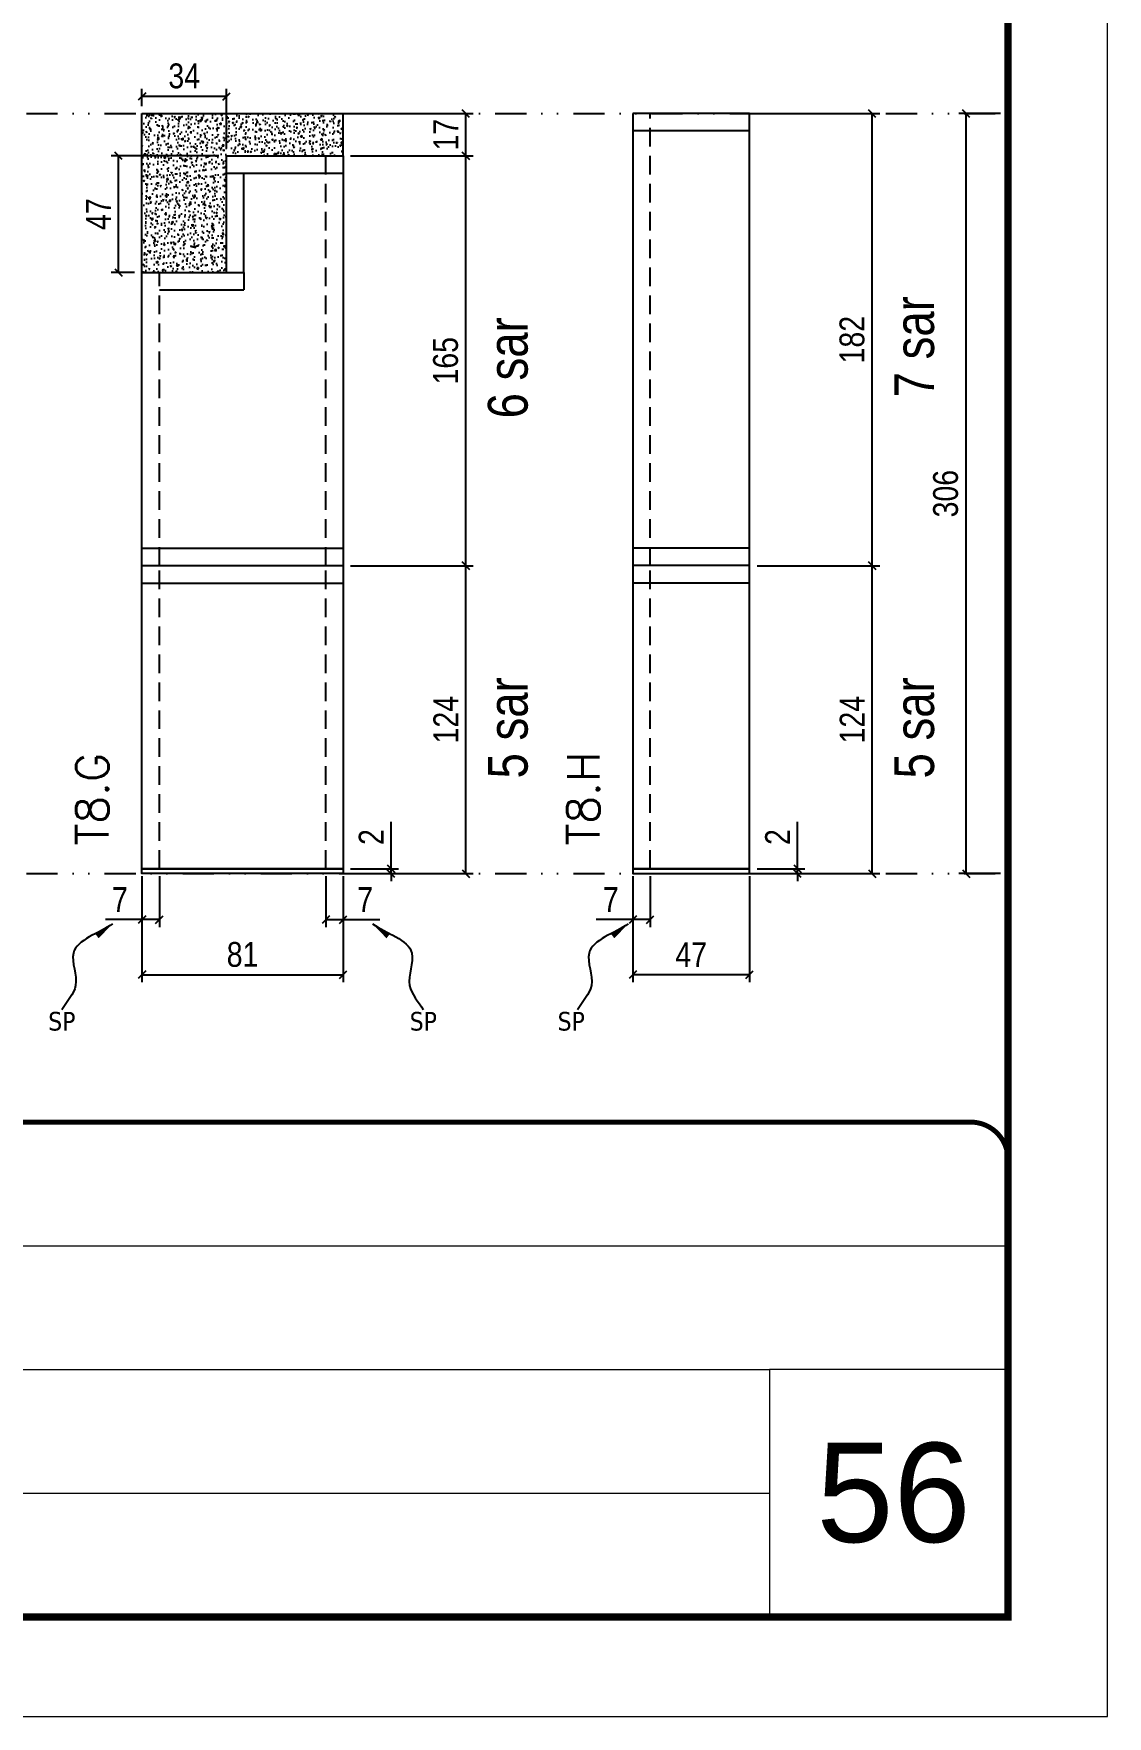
# Model space of a CAD drawing. Extents: x 14400 to 27878, y -21631 to 6985.
# Drawn here: x 20221 to 20653, y -8997 to -8319 of the extents above; entities that cross this region are included whole.
import ezdxf

# ---------------------------------------------------------------- set-up
doc = ezdxf.new("R2010")
doc.units = 0
for name, pattern in [('CONTINUO', [0]), ('DASHED', [0.75, 0.5, -0.25]), ('DIVIDE2', [0.625, 0.25, -0.125, 0, -0.125, 0, -0.125]), ('HIDDEN', [0.375, 0.25, -0.125])]:
    doc.linetypes.add(name, pattern=pattern)
for name, color, linetype, lineweight in [('CARIMBO', 255, 'Continuous', 9), ('Folhas', 255, 'Continuous', 9), ('SARRAFO DE PRESSAO', 251, 'DASHED', 9), ('Texto Seção', 7, 'Continuous', 15)]:
    doc.layers.add(name, color=color, linetype=linetype, lineweight=lineweight)
for name, color, linetype in [('COTA', 241, 'Continuous'), ('NOMENCLATURA', 7, 'Continuous'), ('Nível', 160, 'Continuous'), ('Painéis', 200, 'Continuous'), ('SARR_2.2x7', 40, 'Continuous'), ('Sarrafo de Pressão', 42, 'HIDDEN'), ('texto', 7, 'Continuous')]:
    doc.layers.add(name, color=color, linetype=linetype)
doc.styles.add('ARIAL', font='arial.ttf')
doc.styles.add('ARIAL_NARROW', font='ARIALN.TTF', dxfattribs={"height": 0.2})
doc.styles.add('COTA TECNICA', font='techl___.ttf', dxfattribs={"height": 10})
doc.styles.add('COTA TECNICA-50', font='techl___.ttf', dxfattribs={"height": 10})
doc.styles.add('REGUA-120', font='ROMANS.shx', dxfattribs={"height": 15})
doc.styles.get("Standard").update_dxf_attribs({"font": 'arial.ttf'})
doc.dimstyles.new('COTA PAINEL-50', dxfattribs={"dimtxt": 10, "dimasz": 3, "dimexe": 3, "dimexo": 3, "dimgap": 3, "dimtad": 1, "dimdec": 1, "dimzin": 12, "dimdsep": 46, "dimtxsty": 'COTA TECNICA-50', "dimblk1": 'OBLIQUE', "dimblk2": 'OBLIQUE', "dimsah": 1, "dimcen": 0.9, "dimclrd": 4, "dimclre": 4, "dimclrt": 240, "dimadec": 1, "dimazin": 3, "dimtfac": 1, "dimtdec": 1, "dimtmove": 0, "dimatfit": 3, "dimfxl": 1, "dimtolj": 1, "dimtzin": 12, "dimarcsym": 0})
doc.dimstyles.new('PAINEL', dxfattribs={"dimtxt": 10, "dimasz": 3, "dimexe": 3, "dimexo": 3, "dimgap": 3, "dimtad": 1, "dimdec": 1, "dimzin": 12, "dimdsep": 46, "dimtxsty": 'COTA TECNICA', "dimblk1": 'OBLIQUE', "dimblk2": 'OBLIQUE', "dimsah": 1, "dimcen": 0.9, "dimclrd": 4, "dimclre": 4, "dimclrt": 240, "dimadec": 1, "dimazin": 3, "dimtfac": 1, "dimtdec": 1, "dimtmove": 0, "dimatfit": 3, "dimfxl": 1, "dimtolj": 1, "dimtzin": 12, "dimarcsym": 0})
doc.dimstyles.get("Standard").update_dxf_attribs({"dimtxt": 0.18, "dimasz": 0.18, "dimexe": 0.18, "dimexo": 0.0625, "dimgap": 0.09, "dimtad": 0, "dimtih": 1, "dimtoh": 1, "dimdec": 4, "dimzin": 0, "dimdsep": 46, "dimtxsty": 'Standard', "dimcen": 0.09, "dimadec": 0, "dimazin": 0, "dimtfac": 1, "dimtdec": 4, "dimtofl": 0, "dimtmove": 0, "dimatfit": 3, "dimfxl": 1, "dimtolj": 1, "dimtzin": 0, "dimarcsym": 0})

# ---------------------------------------------------------------- blocks, each defined once
blk = doc.blocks.new('9999999999')
at = {"color": 30, "linetype": 'CONTINUO'}
for p, q in [((98564.56, 34379.64), (99583.98, 34379.64)), ((98564.56, 34329.83), (99487.98, 34329.83)), ((99583.98, 34329.83), (99487.98, 34329.83)), ((99487.98, 34329.83), (99487.98, 34230.21)), ((98564.56, 34280.02), (99487.98, 34280.02))]:
    blk.add_line(p, q, dxfattribs=at)
at = {"color": 30, "linetype": 'CONTINUO', "const_width": 2}
blk.add_lwpolyline([(99583.98, 34230.21), (99583.98, 34414.45, 0.414214), (99568.98, 34429.45), (98228.98, 34429.45, 0.414214), (98213.98, 34414.45), (98213.98, 34245.21, 0.414214), (98228.98, 34230.21), (99583.98, 34230.21)], format="xyb", dxfattribs=at)
at = {"layer": 'Folhas'}
blk.add_lwpolyline([(98138.98, 34190.21), (99623.98, 34190.21), (99623.98, 35240.21), (98138.98, 35240.21)], close=True, dxfattribs=at)
at = {"layer": 'Folhas', "color": 30, "const_width": 3}
blk.add_lwpolyline([(98213.98, 34230.21), (99583.98, 34230.21), (99583.98, 35200.21), (98213.98, 35200.21)], close=True, dxfattribs=at)
blk = doc.blocks.new('_Oblique')
at = {"color": 0, "linetype": 'ByBlock', "lineweight": -2}
blk.add_line((-0.5, -0.5), (0.5, 0.5), dxfattribs=at)
blk = doc.blocks.new('*D2604')
at = {"layer": 'COTA', "color": 4, "lineweight": -2, "transparency": 16777216}
for p, q in [((20610.47, -8351.47), (20593.63, -8351.47)), ((20596.63, -8657.47), (20596.63, -8351.47)), ((20610.47, -8657.47), (20593.63, -8657.47))]:
    blk.add_line(p, q, dxfattribs=at)
at = {"layer": 'Defpoints', "color": 0, "transparency": 16777216}
for p in [(20596.63, -8351.47), (20613.47, -8351.47), (20613.47, -8657.47)]:
    blk.add_point(p, dxfattribs=at)
at = {"layer": 'COTA', "color": 4, "lineweight": -2, "transparency": 16777216, "xscale": 3, "yscale": 3, "zscale": 3}
for p, rotation in [((20596.63, -8351.47), 90), ((20596.63, -8657.47), 270)]:
    blk.add_blockref('_Oblique', p, dxfattribs=dict(at, rotation=rotation))
at = {"layer": 'COTA', "color": 240, "transparency": 16777216, "insert": (20588.41, -8504.47), "char_height": 10, "attachment_point": 5, "rotation": 90, "style": 'COTA TECNICA'}
blk.add_mtext('\\A1;306', dxfattribs=at)
blk = doc.blocks.new('*D2640')
at = {"layer": 'COTA', "color": 4, "lineweight": -2, "transparency": 16777216}
for p, q in [((20264.89, -8658.47), (20264.89, -8701.14)), ((20345.89, -8658.47), (20345.89, -8701.14)), ((20264.89, -8698.14), (20345.89, -8698.14))]:
    blk.add_line(p, q, dxfattribs=at)
at = {"layer": 'Defpoints', "color": 0, "transparency": 16777216}
for p in [(20264.89, -8655.47), (20345.89, -8655.47), (20345.89, -8698.14)]:
    blk.add_point(p, dxfattribs=at)
at = {"layer": 'COTA', "color": 4, "lineweight": -2, "transparency": 16777216, "xscale": 3, "yscale": 3, "zscale": 3, "rotation": 180}
blk.add_blockref('_Oblique', (20264.89, -8698.14), dxfattribs=at)
at = {"layer": 'COTA', "color": 4, "lineweight": -2, "transparency": 16777216, "xscale": 3, "yscale": 3, "zscale": 3}
blk.add_blockref('_Oblique', (20345.89, -8698.14), dxfattribs=at)
at = {"layer": 'COTA', "color": 240, "transparency": 16777216, "insert": (20305.39, -8690.05), "char_height": 10, "attachment_point": 5, "style": 'COTA TECNICA'}
blk.add_mtext('\\A1;81', dxfattribs=at)
blk = doc.blocks.new('*D2641')
at = {"layer": 'COTA', "color": 4, "lineweight": -2, "transparency": 16777216}
for p, q in [((20264.89, -8660.47), (20264.89, -8678.98)), ((20271.89, -8658.47), (20271.89, -8678.98)), ((20264.89, -8675.98), (20250.16, -8675.98)), ((20271.89, -8675.98), (20264.89, -8675.98))]:
    blk.add_line(p, q, dxfattribs=at)
at = {"layer": 'Defpoints', "color": 0, "transparency": 16777216}
for p in [(20264.89, -8657.47), (20271.89, -8655.47), (20264.89, -8675.98)]:
    blk.add_point(p, dxfattribs=at)
at = {"layer": 'COTA', "color": 4, "lineweight": -2, "transparency": 16777216, "xscale": 3, "yscale": 3, "zscale": 3, "rotation": 180}
blk.add_blockref('_Oblique', (20264.89, -8675.98), dxfattribs=at)
at = {"layer": 'COTA', "color": 4, "lineweight": -2, "transparency": 16777216, "xscale": 3, "yscale": 3, "zscale": 3}
blk.add_blockref('_Oblique', (20271.89, -8675.98), dxfattribs=at)
at = {"layer": 'COTA', "color": 240, "transparency": 16777216, "insert": (20256.03, -8667.9), "char_height": 10, "attachment_point": 5, "style": 'COTA TECNICA-50'}
blk.add_mtext('\\A1;7', dxfattribs=at)
blk = doc.blocks.new('*D2642')
at = {"layer": 'COTA', "color": 4, "lineweight": -2, "transparency": 16777216}
for p, q in [((20365.15, -8655.47), (20365.15, -8636.66)), ((20348.89, -8655.47), (20368.15, -8655.47)), ((20348.89, -8657.47), (20368.15, -8657.47)), ((20365.15, -8657.47), (20365.15, -8655.47)), ((20365.15, -8657.47), (20365.15, -8660.47))]:
    blk.add_line(p, q, dxfattribs=at)
at = {"layer": 'Defpoints', "color": 0, "transparency": 16777216}
for p in [(20345.89, -8655.47), (20345.89, -8657.47), (20365.15, -8657.47)]:
    blk.add_point(p, dxfattribs=at)
at = {"layer": 'COTA', "color": 4, "lineweight": -2, "transparency": 16777216, "xscale": 3, "yscale": 3, "zscale": 3}
for p, rotation in [((20365.15, -8655.47), 270), ((20365.15, -8657.47), 90)]:
    blk.add_blockref('_Oblique', p, dxfattribs=dict(at, rotation=rotation))
at = {"layer": 'COTA', "color": 240, "transparency": 16777216, "insert": (20357.15, -8642.72), "char_height": 10, "attachment_point": 5, "rotation": 90, "style": 'COTA TECNICA-50'}
blk.add_mtext('\\A1;2', dxfattribs=at)
blk = doc.blocks.new('*D2643')
at = {"layer": 'COTA', "color": 4, "linetype": 'ByBlock', "lineweight": -2, "transparency": 16777216}
for p, q in [((20348.89, -8533.47), (20398.26, -8533.47)), ((20395.26, -8657.47), (20395.26, -8533.47)), ((20348.89, -8657.47), (20398.26, -8657.47))]:
    blk.add_line(p, q, dxfattribs=at)
at = {"layer": 'Defpoints', "color": 0, "linetype": 'ByBlock', "transparency": 16777216}
for p in [(20345.89, -8533.47), (20395.26, -8533.47), (20345.89, -8657.47)]:
    blk.add_point(p, dxfattribs=at)
at = {"layer": 'COTA', "color": 4, "linetype": 'ByBlock', "lineweight": -2, "transparency": 16777216, "xscale": 3, "yscale": 3, "zscale": 3}
for p, rotation in [((20395.26, -8533.47), 90), ((20395.26, -8657.47), 270)]:
    blk.add_blockref('_Oblique', p, dxfattribs=dict(at, rotation=rotation))
at = {"layer": 'COTA', "color": 240, "linetype": 'ByBlock', "transparency": 16777216, "insert": (20387.19, -8595.47), "char_height": 10, "attachment_point": 5, "rotation": 90, "style": 'COTA TECNICA'}
blk.add_mtext('\\A1;124', dxfattribs=at)
blk = doc.blocks.new('*D2644')
at = {"layer": 'COTA', "color": 4, "linetype": 'ByBlock', "lineweight": -2, "transparency": 16777216}
for p, q in [((20348.89, -8533.47), (20398.26, -8533.47)), ((20395.26, -8657.47), (20395.26, -8533.47)), ((20348.89, -8657.47), (20398.26, -8657.47))]:
    blk.add_line(p, q, dxfattribs=at)
at = {"layer": 'Defpoints', "color": 0, "linetype": 'ByBlock', "transparency": 16777216}
for p in [(20345.89, -8533.47), (20395.26, -8533.47), (20345.89, -8657.47)]:
    blk.add_point(p, dxfattribs=at)
at = {"layer": 'COTA', "color": 4, "linetype": 'ByBlock', "lineweight": -2, "transparency": 16777216, "xscale": 3, "yscale": 3, "zscale": 3}
for p, rotation in [((20395.26, -8533.47), 90), ((20395.26, -8657.47), 270)]:
    blk.add_blockref('_Oblique', p, dxfattribs=dict(at, rotation=rotation))
at = {"layer": 'COTA', "color": 240, "linetype": 'ByBlock', "transparency": 16777216, "insert": (20387.19, -8595.47), "char_height": 10, "attachment_point": 5, "rotation": 90, "style": 'COTA TECNICA'}
blk.add_mtext('\\A1;124', dxfattribs=at)
blk = doc.blocks.new('*D2645')
at = {"layer": 'COTA', "color": 4, "lineweight": -2, "transparency": 16777216}
for p, q in [((20348.89, -8368.47), (20398.26, -8368.47)), ((20395.26, -8533.47), (20395.26, -8368.47)), ((20348.89, -8533.47), (20398.26, -8533.47))]:
    blk.add_line(p, q, dxfattribs=at)
at = {"layer": 'Defpoints', "color": 0, "transparency": 16777216}
for p in [(20345.89, -8368.47), (20395.26, -8368.47), (20345.89, -8533.47)]:
    blk.add_point(p, dxfattribs=at)
at = {"layer": 'COTA', "color": 4, "lineweight": -2, "transparency": 16777216, "xscale": 3, "yscale": 3, "zscale": 3}
for p, rotation in [((20395.26, -8368.47), 90), ((20395.26, -8533.47), 270)]:
    blk.add_blockref('_Oblique', p, dxfattribs=dict(at, rotation=rotation))
at = {"layer": 'COTA', "color": 240, "transparency": 16777216, "insert": (20387.15, -8450.97), "char_height": 10, "attachment_point": 5, "rotation": 90, "style": 'COTA TECNICA'}
blk.add_mtext('\\A1;165', dxfattribs=at)
blk = doc.blocks.new('*D2646')
at = {"layer": 'COTA', "color": 4, "lineweight": -2, "transparency": 16777216}
for p, q in [((20338.89, -8658.47), (20338.89, -8678.98)), ((20345.89, -8660.47), (20345.89, -8678.98)), ((20338.89, -8675.98), (20345.89, -8675.98)), ((20345.89, -8675.98), (20360.62, -8675.98))]:
    blk.add_line(p, q, dxfattribs=at)
at = {"layer": 'Defpoints', "color": 0, "transparency": 16777216}
for p in [(20338.89, -8655.47), (20345.89, -8657.47), (20345.89, -8675.98)]:
    blk.add_point(p, dxfattribs=at)
at = {"layer": 'COTA', "color": 4, "lineweight": -2, "transparency": 16777216, "xscale": 3, "yscale": 3, "zscale": 3, "rotation": 180}
blk.add_blockref('_Oblique', (20338.89, -8675.98), dxfattribs=at)
at = {"layer": 'COTA', "color": 4, "lineweight": -2, "transparency": 16777216, "xscale": 3, "yscale": 3, "zscale": 3}
blk.add_blockref('_Oblique', (20345.89, -8675.98), dxfattribs=at)
at = {"layer": 'COTA', "color": 240, "transparency": 16777216, "insert": (20354.76, -8667.9), "char_height": 10, "attachment_point": 5, "style": 'COTA TECNICA-50'}
blk.add_mtext('\\A1;7', dxfattribs=at)
blk = doc.blocks.new('*D2647')
at = {"layer": 'COTA', "color": 4, "lineweight": -2, "transparency": 16777216}
for p, q in [((20348.89, -8351.47), (20398.26, -8351.47)), ((20395.26, -8368.47), (20395.26, -8351.47)), ((20348.89, -8368.47), (20398.26, -8368.47))]:
    blk.add_line(p, q, dxfattribs=at)
at = {"layer": 'Defpoints', "color": 0, "transparency": 16777216}
for p in [(20345.89, -8351.47), (20395.26, -8351.47), (20345.89, -8368.47)]:
    blk.add_point(p, dxfattribs=at)
at = {"layer": 'COTA', "color": 4, "lineweight": -2, "transparency": 16777216, "xscale": 3, "yscale": 3, "zscale": 3}
for p, rotation in [((20395.26, -8351.47), 90), ((20395.26, -8368.47), 270)]:
    blk.add_blockref('_Oblique', p, dxfattribs=dict(at, rotation=rotation))
at = {"layer": 'COTA', "color": 240, "transparency": 16777216, "insert": (20387.19, -8359.97), "char_height": 10, "attachment_point": 5, "rotation": 90, "style": 'COTA TECNICA'}
blk.add_mtext('\\A1;17', dxfattribs=at)
blk = doc.blocks.new('*D2648')
at = {"layer": 'COTA', "color": 4, "lineweight": -2, "transparency": 16777216}
for p, q in [((20264.89, -8348.47), (20264.89, -8341.55)), ((20298.89, -8344.55), (20264.89, -8344.55)), ((20298.89, -8365.47), (20298.89, -8341.55))]:
    blk.add_line(p, q, dxfattribs=at)
at = {"layer": 'Defpoints', "color": 0, "transparency": 16777216}
for p in [(20264.89, -8344.55), (20264.89, -8351.47), (20298.89, -8368.47)]:
    blk.add_point(p, dxfattribs=at)
at = {"layer": 'COTA', "color": 4, "lineweight": -2, "transparency": 16777216, "xscale": 3, "yscale": 3, "zscale": 3, "rotation": 180}
blk.add_blockref('_Oblique', (20264.89, -8344.55), dxfattribs=at)
at = {"layer": 'COTA', "color": 4, "lineweight": -2, "transparency": 16777216, "xscale": 3, "yscale": 3, "zscale": 3}
blk.add_blockref('_Oblique', (20298.89, -8344.55), dxfattribs=at)
at = {"layer": 'COTA', "color": 240, "transparency": 16777216, "insert": (20281.89, -8336.34), "char_height": 10, "attachment_point": 5, "style": 'COTA TECNICA'}
blk.add_mtext('\\A1;34', dxfattribs=at)
blk = doc.blocks.new('*D2649')
at = {"layer": 'COTA', "color": 4, "lineweight": -2, "transparency": 16777216}
for p, q in [((20295.89, -8368.47), (20252.49, -8368.47)), ((20255.49, -8415.47), (20255.49, -8368.47)), ((20261.89, -8415.47), (20252.49, -8415.47))]:
    blk.add_line(p, q, dxfattribs=at)
at = {"layer": 'Defpoints', "color": 0, "transparency": 16777216}
for p in [(20255.49, -8368.47), (20298.89, -8368.47), (20264.89, -8415.47)]:
    blk.add_point(p, dxfattribs=at)
at = {"layer": 'COTA', "color": 4, "lineweight": -2, "transparency": 16777216, "xscale": 3, "yscale": 3, "zscale": 3}
for p, rotation in [((20255.49, -8368.47), 90), ((20255.49, -8415.47), 270)]:
    blk.add_blockref('_Oblique', p, dxfattribs=dict(at, rotation=rotation))
at = {"layer": 'COTA', "color": 240, "transparency": 16777216, "insert": (20247.41, -8391.97), "char_height": 10, "attachment_point": 5, "rotation": 90, "style": 'COTA TECNICA'}
blk.add_mtext('\\A1;47', dxfattribs=at)
blk = doc.blocks.new('*D2650')
at = {"layer": 'COTA', "color": 4, "lineweight": -2, "transparency": 16777216}
for p, q in [((20462.46, -8658.47), (20462.46, -8701.14)), ((20509.46, -8658.47), (20509.46, -8701.14)), ((20509.46, -8698.14), (20462.46, -8698.14))]:
    blk.add_line(p, q, dxfattribs=at)
at = {"layer": 'Defpoints', "color": 0, "transparency": 16777216}
for p in [(20462.46, -8655.47), (20509.46, -8655.47), (20462.46, -8698.14)]:
    blk.add_point(p, dxfattribs=at)
at = {"layer": 'COTA', "color": 4, "lineweight": -2, "transparency": 16777216, "xscale": 3, "yscale": 3, "zscale": 3, "rotation": 180}
blk.add_blockref('_Oblique', (20462.46, -8698.14), dxfattribs=at)
at = {"layer": 'COTA', "color": 4, "lineweight": -2, "transparency": 16777216, "xscale": 3, "yscale": 3, "zscale": 3}
blk.add_blockref('_Oblique', (20509.46, -8698.14), dxfattribs=at)
at = {"layer": 'COTA', "color": 240, "transparency": 16777216, "insert": (20485.96, -8690.07), "char_height": 10, "attachment_point": 5, "style": 'COTA TECNICA'}
blk.add_mtext('\\A1;47', dxfattribs=at)
blk = doc.blocks.new('*D2651')
at = {"layer": 'COTA', "color": 4, "lineweight": -2, "transparency": 16777216}
for p, q in [((20462.46, -8660.47), (20462.46, -8678.98)), ((20469.46, -8658.47), (20469.46, -8678.98)), ((20462.46, -8675.98), (20447.73, -8675.98)), ((20469.46, -8675.98), (20462.46, -8675.98))]:
    blk.add_line(p, q, dxfattribs=at)
at = {"layer": 'Defpoints', "color": 0, "transparency": 16777216}
for p in [(20462.46, -8657.47), (20469.46, -8655.47), (20462.46, -8675.98)]:
    blk.add_point(p, dxfattribs=at)
at = {"layer": 'COTA', "color": 4, "lineweight": -2, "transparency": 16777216, "xscale": 3, "yscale": 3, "zscale": 3, "rotation": 180}
blk.add_blockref('_Oblique', (20462.46, -8675.98), dxfattribs=at)
at = {"layer": 'COTA', "color": 4, "lineweight": -2, "transparency": 16777216, "xscale": 3, "yscale": 3, "zscale": 3}
blk.add_blockref('_Oblique', (20469.46, -8675.98), dxfattribs=at)
at = {"layer": 'COTA', "color": 240, "transparency": 16777216, "insert": (20453.6, -8667.9), "char_height": 10, "attachment_point": 5, "style": 'COTA TECNICA-50'}
blk.add_mtext('\\A1;7', dxfattribs=at)
blk = doc.blocks.new('*D2653')
at = {"layer": 'COTA', "color": 4, "linetype": 'ByBlock', "lineweight": -2, "transparency": 16777216}
for p, q in [((20512.46, -8533.47), (20561.83, -8533.47)), ((20558.83, -8657.47), (20558.83, -8533.47)), ((20512.46, -8657.47), (20561.83, -8657.47))]:
    blk.add_line(p, q, dxfattribs=at)
at = {"layer": 'Defpoints', "color": 0, "linetype": 'ByBlock', "transparency": 16777216}
for p in [(20509.46, -8533.47), (20558.83, -8533.47), (20509.46, -8657.47)]:
    blk.add_point(p, dxfattribs=at)
at = {"layer": 'COTA', "color": 4, "linetype": 'ByBlock', "lineweight": -2, "transparency": 16777216, "xscale": 3, "yscale": 3, "zscale": 3}
for p, rotation in [((20558.83, -8533.47), 90), ((20558.83, -8657.47), 270)]:
    blk.add_blockref('_Oblique', p, dxfattribs=dict(at, rotation=rotation))
at = {"layer": 'COTA', "color": 240, "linetype": 'ByBlock', "transparency": 16777216, "insert": (20550.76, -8595.47), "char_height": 10, "attachment_point": 5, "rotation": 90, "style": 'COTA TECNICA'}
blk.add_mtext('\\A1;124', dxfattribs=at)
blk = doc.blocks.new('*D2652')
at = {"layer": 'COTA', "color": 4, "lineweight": -2, "transparency": 16777216}
for p, q in [((20528.72, -8655.47), (20528.72, -8636.66)), ((20512.46, -8655.47), (20531.72, -8655.47)), ((20512.46, -8657.47), (20531.72, -8657.47)), ((20528.72, -8657.47), (20528.72, -8655.47)), ((20528.72, -8657.47), (20528.72, -8660.47))]:
    blk.add_line(p, q, dxfattribs=at)
at = {"layer": 'Defpoints', "color": 0, "transparency": 16777216}
for p in [(20509.46, -8655.47), (20509.46, -8657.47), (20528.72, -8657.47)]:
    blk.add_point(p, dxfattribs=at)
at = {"layer": 'COTA', "color": 4, "lineweight": -2, "transparency": 16777216, "xscale": 3, "yscale": 3, "zscale": 3}
for p, rotation in [((20528.72, -8655.47), 270), ((20528.72, -8657.47), 90)]:
    blk.add_blockref('_Oblique', p, dxfattribs=dict(at, rotation=rotation))
at = {"layer": 'COTA', "color": 240, "transparency": 16777216, "insert": (20520.72, -8642.72), "char_height": 10, "attachment_point": 5, "rotation": 90, "style": 'COTA TECNICA-50'}
blk.add_mtext('\\A1;2', dxfattribs=at)
blk = doc.blocks.new('*D2654')
at = {"layer": 'COTA', "color": 4, "linetype": 'ByBlock', "lineweight": -2, "transparency": 16777216}
for p, q in [((20512.46, -8533.47), (20561.83, -8533.47)), ((20558.83, -8657.47), (20558.83, -8533.47)), ((20512.46, -8657.47), (20561.83, -8657.47))]:
    blk.add_line(p, q, dxfattribs=at)
at = {"layer": 'Defpoints', "color": 0, "linetype": 'ByBlock', "transparency": 16777216}
for p in [(20509.46, -8533.47), (20558.83, -8533.47), (20509.46, -8657.47)]:
    blk.add_point(p, dxfattribs=at)
at = {"layer": 'COTA', "color": 4, "linetype": 'ByBlock', "lineweight": -2, "transparency": 16777216, "xscale": 3, "yscale": 3, "zscale": 3}
for p, rotation in [((20558.83, -8533.47), 90), ((20558.83, -8657.47), 270)]:
    blk.add_blockref('_Oblique', p, dxfattribs=dict(at, rotation=rotation))
at = {"layer": 'COTA', "color": 240, "linetype": 'ByBlock', "transparency": 16777216, "insert": (20550.76, -8595.47), "char_height": 10, "attachment_point": 5, "rotation": 90, "style": 'COTA TECNICA'}
blk.add_mtext('\\A1;124', dxfattribs=at)
blk = doc.blocks.new('*D2655')
at = {"layer": 'COTA', "color": 4, "lineweight": -2, "transparency": 16777216}
for p, q in [((20512.46, -8351.47), (20561.83, -8351.47)), ((20558.83, -8533.47), (20558.83, -8351.47)), ((20512.46, -8533.47), (20561.83, -8533.47))]:
    blk.add_line(p, q, dxfattribs=at)
at = {"layer": 'Defpoints', "color": 0, "transparency": 16777216}
for p in [(20509.46, -8351.47), (20558.83, -8351.47), (20509.46, -8533.47)]:
    blk.add_point(p, dxfattribs=at)
at = {"layer": 'COTA', "color": 4, "lineweight": -2, "transparency": 16777216, "xscale": 3, "yscale": 3, "zscale": 3}
for p, rotation in [((20558.83, -8351.47), 90), ((20558.83, -8533.47), 270)]:
    blk.add_blockref('_Oblique', p, dxfattribs=dict(at, rotation=rotation))
at = {"layer": 'COTA', "color": 240, "transparency": 16777216, "insert": (20550.73, -8442.47), "char_height": 10, "attachment_point": 5, "rotation": 90, "style": 'COTA TECNICA'}
blk.add_mtext('\\A1;182', dxfattribs=at)

msp = doc.modelspace()

# ---------------------------------------------------------------- hatches: boundary and pattern name
at = {"layer": 'COTA'}
h = msp.add_hatch(dxfattribs=at)
h.set_pattern_fill('AR-CONC', color=256, scale=0.03)
h.set_pattern_definition([(50, (-105.168, 0), (5.4655401, -0.4781726), [0.5715, -6.2865]), (355, (-105.168, 0), (-1.0573026, 5.7317054), [0.4572, -5.0292175]), (100.451445, (-104.7127, -0.04), (4.4082374, 5.2535326), [0.4857003, -5.3427073]), (46.1842, (-105.168, 1.524), (8.1323712, -1.2612698), [0.85725, -9.42975]), (96.635558, (-104.4904, 1.419), (7.122124, 7.4227837), [0.7285507, -8.0140682]), (351.18415, (-105.168, 1.524), (7.122124, 7.4227837), [0.685799, -7.543792]), (21, (-104.406, 1.143), (4.5484317, -3.0679559), [0.5715, -6.2865]), (326, (-104.406, 1.143), (1.8540609, 5.525639), [0.4572, -5.0292]), (71.451445, (-104.027, 0.8873), (6.4024926, 2.4576831), [0.4857003, -5.3426981]), (37.5, (-105.1681, 0), (0.0926581, 2.53665117), [0, -4.96824, 0, -5.1054, 0, -5.04825]), (7.5, (-105.1681, 0), (2.00458988, 3.00541724), [0, -2.91084, 0, -4.85394, 0, -1.92405]), (327.5, (-106.8674, 0), (4.06771786, -0.17186232), [0, -1.905, 0, -5.9436, 0, -7.8867]), (317.5, (-107.6294, 0), (4.44387544, 0.76279473), [0, -2.4765, 0, -3.94716, 0, -5.6007])])
h.paths.add_polyline_path([(20298.892, -8368.466), (20345.892, -8368.466), (20345.892, -8351.466), (20264.892, -8351.466), (20264.892, -8415.466), (20298.892, -8415.466)])

# ---------------------------------------------------------------- linework, layer by layer
for p, q in [((20264.892, -8415.466), (20264.892, -8351.466)), ((20264.892, -8351.466), (20345.892, -8351.466)), ((20345.892, -8368.466), (20345.892, -8351.466)), ((20298.892, -8415.466), (20305.892, -8415.466)), ((20305.892, -8415.466), (20305.892, -8422.466))]:
    msp.add_line(p, q, dxfattribs=at)
at = {"layer": 'Nível', "color": 4, "linetype": 'DIVIDE2', "ltscale": 50}
for p, q in [((19243.467, -8351.466), (20613.467, -8351.466)), ((19243.467, -8657.466), (20613.467, -8657.466))]:
    msp.add_line(p, q, dxfattribs=at)
at = {"layer": 'Painéis'}
for p, q in [((20462.462, -8351.466), (20462.462, -8655.466)), ((20509.462, -8351.466), (20462.462, -8351.466)), ((20509.462, -8655.466), (20509.462, -8351.466)), ((20298.892, -8415.466), (20298.892, -8368.466)), ((20298.892, -8368.466), (20345.892, -8368.466)), ((20345.892, -8368.466), (20345.892, -8655.466)), ((20264.892, -8655.466), (20264.892, -8415.466)), ((20264.892, -8415.466), (20298.892, -8415.466)), ((20264.892, -8533.466), (20345.892, -8533.466)), ((20509.462, -8533.466), (20462.462, -8533.466)), ((20345.892, -8655.466), (20264.892, -8655.466)), ((20462.462, -8655.466), (20509.462, -8655.466))]:
    msp.add_line(p, q, dxfattribs=at)
for points in [[(20264.892, -8655.466), (20345.892, -8655.466), (20345.892, -8657.466), (20264.892, -8657.466)], [(20509.462, -8655.466), (20462.462, -8655.466), (20462.462, -8657.466), (20509.462, -8657.466)]]:
    msp.add_lwpolyline(points, close=True, dxfattribs=at)
at = {"layer": 'SARR_2.2x7'}
for p, q in [((20509.462, -8358.466), (20462.462, -8358.466)), ((20298.892, -8375.466), (20345.892, -8375.466)), ((20305.892, -8415.466), (20305.892, -8375.466)), ((20271.892, -8422.466), (20305.892, -8422.466)), ((20264.892, -8526.466), (20345.892, -8526.466)), ((20509.462, -8526.466), (20462.462, -8526.466)), ((20264.892, -8540.466), (20345.892, -8540.466)), ((20509.462, -8540.466), (20462.462, -8540.466))]:
    msp.add_line(p, q, dxfattribs=at)
at = {"layer": 'Sarrafo de Pressão', "ltscale": 30}
for p, q in [((20469.462, -8533.466), (20469.462, -8351.466)), ((20338.892, -8533.466), (20338.892, -8368.466)), ((20271.892, -8533.466), (20271.892, -8415.466)), ((20271.892, -8655.466), (20271.892, -8533.466)), ((20338.892, -8655.466), (20338.892, -8533.466)), ((20469.462, -8655.466), (20469.462, -8533.466))]:
    msp.add_line(p, q, dxfattribs=at)

# ---------------------------------------------------------------- block references
at = {"layer": 'SARRAFO DE PRESSAO', "color": 6, "linetype": 'ByBlock'}
msp.add_blockref('9999999999', (-78970.511, -43186.954), dxfattribs=at)

# ---------------------------------------------------------------- texts
at = {"layer": 'CARIMBO', "style": 'ARIAL'}
msp.add_text('56', height=40, dxfattribs=at).set_placement((20536.328, -8926.605))
at = {"layer": 'NOMENCLATURA', "style": 'ARIAL_NARROW'}
for s, p in [('7 sar', (20583.705, -8465.691)), ('6 sar', (20420.135, -8474.191)), ('5 sar', (20420.135, -8619.142)), ('5 sar', (20583.705, -8619.142))]:
    msp.add_text(s, height=16, rotation=90, dxfattribs=at).set_placement(p)
at = {"layer": 'texto', "color": 0, "char_height": 7.5, "attachment_point": 5}
for insert in [(20232.644, -8716.957), (20378.139, -8716.957), (20437.685, -8716.957)]:
    msp.add_mtext('{\\fTahoma|b0|i0|c0|p34;\\C4;SP}', dxfattribs=dict(at, insert=insert))
at = {"layer": 'Texto Seção', "char_height": 13, "width": 285.32988, "attachment_point": 7, "rotation": 90, "style": 'REGUA-120'}
for s, insert in [('T8.G', (20251.421, -8646.215)), ('T8.H', (20448.992, -8646.215))]:
    msp.add_mtext(s, dxfattribs=dict(at, insert=insert))

# ---------------------------------------------------------------- dimensions: what is measured, and where the dimension line sits
at = {"layer": 'COTA'}
dim = msp.add_linear_dim(base=(20264.892, -8344.555), p1=(20298.892, -8368.466), p2=(20264.892, -8351.466), dimstyle='PAINEL', dxfattribs=at)
dim.commit()
dim.dimension.update_dxf_attribs({"geometry": '*D2648', "text_midpoint": (20281.892, -8336.335)})
for base, p1, p2, angle, dimstyle, picture, middle in [((20395.259, -8351.466), (20345.892, -8368.466), (20345.892, -8351.466), 90, 'PAINEL', '*D2647', (20387.186, -8359.966)), ((20558.83, -8351.466), (20509.462, -8533.466), (20509.462, -8351.466), 90, 'PAINEL', '*D2655', (20550.735, -8442.466)), ((20596.632, -8351.466), (20613.467, -8657.466), (20613.467, -8351.466), 90, 'PAINEL', '*D2604', (20588.413, -8504.466)), ((20255.485, -8368.466), (20264.892, -8415.466), (20298.892, -8368.466), 90, 'PAINEL', '*D2649', (20247.412, -8391.966)), ((20395.259, -8368.466), (20345.892, -8533.466), (20345.892, -8368.466), 90, 'PAINEL', '*D2645', (20387.149, -8450.966)), ((20264.892, -8675.976), (20271.892, -8655.466), (20264.892, -8657.466), 180, 'COTA PAINEL-50', '*D2641', (20256.026, -8667.903)), ((20345.892, -8675.976), (20338.892, -8655.466), (20345.892, -8657.466), 0, 'COTA PAINEL-50', '*D2646', (20354.757, -8667.903)), ((20462.462, -8675.976), (20469.462, -8655.466), (20462.462, -8657.466), 180, 'COTA PAINEL-50', '*D2651', (20453.597, -8667.903))]:
    dim = msp.add_linear_dim(base=base, p1=p1, p2=p2, angle=angle, dimstyle=dimstyle, dxfattribs=at)
    dim.commit()
    dim.dimension.update_dxf_attribs({"geometry": picture, "text_midpoint": middle})
at = {"layer": 'COTA', "linetype": 'ByBlock'}
for p1, p2, picture, middle in [((20345.892, -8657.466), (20345.892, -8533.466), '*D2643', (20387.186, -8595.466)), ((20345.892, -8657.466), (20345.892, -8533.466), '*D2644', (20387.186, -8595.466)), ((20509.462, -8657.466), (20509.462, -8533.466), '*D2653', (20550.757, -8595.466)), ((20509.462, -8657.466), (20509.462, -8533.466), '*D2654', (20550.757, -8595.466))]:
    dim = msp.add_aligned_dim(p1=p1, p2=p2, distance=-49.367, dimstyle='PAINEL', dxfattribs=at)
    dim.commit()
    dim.dimension.update_dxf_attribs({"geometry": picture, "text_midpoint": middle})
at = {"layer": 'COTA'}
for base, p1, p2, picture, middle in [((20365.15, -8657.466), (20345.892, -8655.466), (20345.892, -8657.466), '*D2642', (20365.15, -8642.719)), ((20528.721, -8657.466), (20509.462, -8655.466), (20509.462, -8657.466), '*D2652', (20528.721, -8642.719))]:
    dim = msp.add_linear_dim(base=base, p1=p1, p2=p2, angle=90, dimstyle='COTA PAINEL-50', dxfattribs=at)
    dim.commit()
    dim.dimension.update_dxf_attribs({"geometry": picture, "text_midpoint": middle, "dimtype": 160})
dim = msp.add_linear_dim(base=(20345.892, -8698.144), p1=(20264.892, -8655.466), p2=(20345.892, -8655.466), dimstyle='PAINEL', override={"dimarcsym": 2}, dxfattribs=at)
dim.commit()
dim.dimension.update_dxf_attribs({"geometry": '*D2640', "text_midpoint": (20305.392, -8690.049)})
dim = msp.add_linear_dim(base=(20462.462, -8698.144), p1=(20509.462, -8655.466), p2=(20462.462, -8655.466), angle=180, dimstyle='PAINEL', override={"dimarcsym": 2}, dxfattribs=at)
dim.commit()
dim.dimension.update_dxf_attribs({"geometry": '*D2650', "text_midpoint": (20485.962, -8690.071)})

# ---------------------------------------------------------------- leaders
at = {"layer": 'COTA', "path_type": 1}
for points in [[(20253.063, -8677.647), (20237.277, -8689.482), (20238.202, -8702.488), (20232.65, -8712.27)], [(20357.721, -8677.647), (20373.506, -8689.482), (20372.581, -8702.488), (20378.133, -8712.27)], [(20460.633, -8677.647), (20444.848, -8689.482), (20445.773, -8702.488), (20440.221, -8712.27)]]:
    msp.add_leader(points, dimstyle='Standard', override={"dimasz": 8}, dxfattribs=at)

doc.saveas('drawing.dxf')
